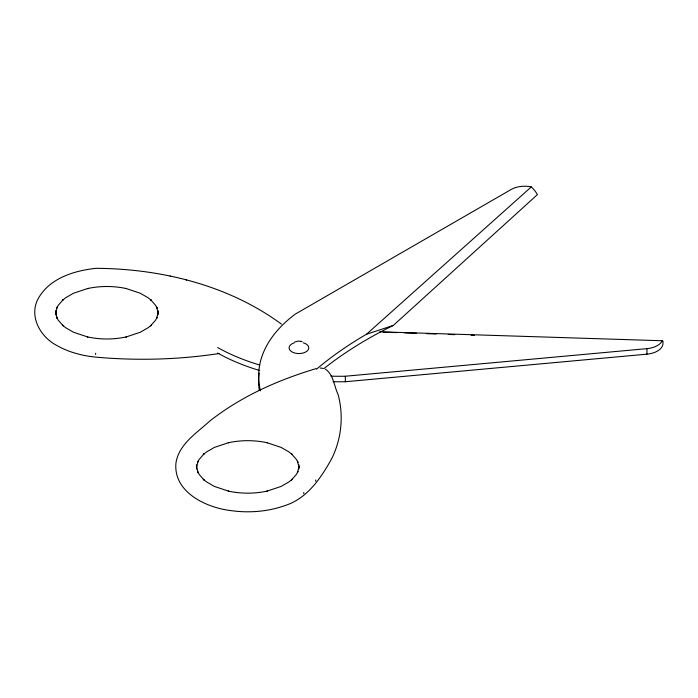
<?xml version="1.0" encoding="UTF-8"?>
<svg xmlns="http://www.w3.org/2000/svg" width="698" height="698" viewBox="0 0 698 698"><rect width="100%" height="100%" fill="white"/><g stroke="black" fill="none" stroke-linecap="round" stroke-linejoin="round"><path stroke-width="1.05" d="M55.796 311.805L55.578 313.149L57.253 307.024L56.634 308.193L58.318 305.201L63.256 299.608L62.401 300.367L65.664 297.776L73.508 293.247L87.887 288.457L87.407 288.571C100.207 285.814 113.582 285.814 126.39 288.571L125.91 288.449L140.289 293.247L148.133 297.776L151.396 300.367L150.541 299.599L155.48 305.201L157.163 308.193L156.544 307.024L158.036 312.119M158.001 313.681L158.219 312.338L156.544 318.463L157.163 317.293L155.48 320.286L150.541 325.879L151.396 325.12L148.133 327.711L140.289 332.239L125.91 337.029L126.39 336.916C113.591 339.673 100.215 339.673 87.407 336.916L87.887 337.038L73.508 332.239L65.664 327.711L62.401 325.12L63.256 325.887L58.318 320.286L56.634 317.293L57.253 318.463L55.578 312.338L55.796 313.681M196.653 465.976L196.435 467.328L198.119 461.195L197.499 462.364L199.183 459.371L204.121 453.779L203.266 454.538L206.529 451.946L214.373 447.418L228.743 442.628L228.272 442.741C241.072 439.993 254.447 439.993 267.247 442.741L266.776 442.628L281.146 447.418L288.989 451.946L292.253 454.538L291.398 453.779L296.336 459.371L298.02 462.364L297.4 461.195L299.084 467.328L298.866 465.976M298.866 467.861L299.084 466.508L297.4 472.633L298.02 471.473L296.336 474.465L291.398 480.058L292.253 479.29L288.989 481.89L281.146 486.419L266.776 491.209L267.247 491.095C254.447 493.844 241.072 493.844 228.272 491.095L228.743 491.209L214.373 486.419L206.529 481.89L203.266 479.29L204.121 480.058L199.183 474.465L197.499 471.473L198.119 472.633L196.435 466.508L196.653 467.861M323.793 368.701A427.944 247.075 0 0 1 393.332 325.434L537.443 194.576A26.062 18.541 56.3 0 0 531.3 186.916A19.012 10.976 0 0 0 511.233 189.437L295.298 314.1A175.442 101.289 0 0 0 260.502 390.845M316.526 369.163A427.944 247.075 0 0 1 366.529 334.22L531.3 186.916M294.6 342.02L298.386 341.095L301.981 341.575L300.777 341.278M366.529 334.22L393.332 325.434M316.063 368.64C278.057 379.956 241.08 396.438 209.758 421.069C196.766 432.987 178.967 444.094 175.975 462.783C172.991 491.828 205.578 507.333 229.93 510.474C248.671 513.248 268.163 511.739 286.006 505.221C307.722 497.936 321.342 477.458 331.873 458.342C341.488 438.71 343.826 415.703 338.111 394.579C334.159 386.378 333.574 374.556 325.408 369.172M218.954 353.554C178.365 359.706 137.052 360.822 96.167 357.167C82.643 355.84 69.146 352.42 57.253 345.719C41.112 337.562 29.142 317.73 37.465 300.044C48.267 278.615 73.787 270.649 96.123 268.32C161.159 268.739 228.403 285.142 281.434 324.108M330.939 376.143A175.442 101.289 0 0 0 345.344 376.231L646.959 348.651A19.012 10.976 0 0 0 662.289 340.755A26.062 3.534 3.2 0 1 662.882 342.125A19.012 10.976 0 0 1 646.959 354.156L345.344 381.736A175.442 101.289 0 0 1 332.998 381.701M383.272 332.222L396.979 332.606M379.668 331.794L662.289 340.755M404.613 332.885L416.601 333.312M426.408 333.661L436.215 334.01M448.203 334.438L454.738 334.674M471.08 335.258L474.352 335.38M320.173 368.021L322.956 368.378M186.008 279.898L186.549 280.029M170.068 276.129L170.53 276.242M646.959 348.651L646.959 354.156M345.344 376.231L345.344 381.736M315.74 480.041L315.74 481.245M303.787 492.509L303.787 493.722M298.866 464.763L298.866 469.073M196.653 464.763L196.653 469.073M158.001 310.593L158.001 314.894M95.626 353.249L95.626 354.462M55.796 310.593L55.796 314.894M259.743 370.542A175.442 101.289 0 0 1 217.61 353.031M259.743 365.037A175.442 101.289 0 0 1 217.61 347.525M259.281 390.278A175.442 101.289 0 0 1 259.263 372.976M303.168 342.735A9.859 5.689 0 0 1 306.745 351.338A9.859 5.689 0 0 1 291.432 351.574A9.859 5.689 0 0 1 294.224 342.875"/></g></svg>
